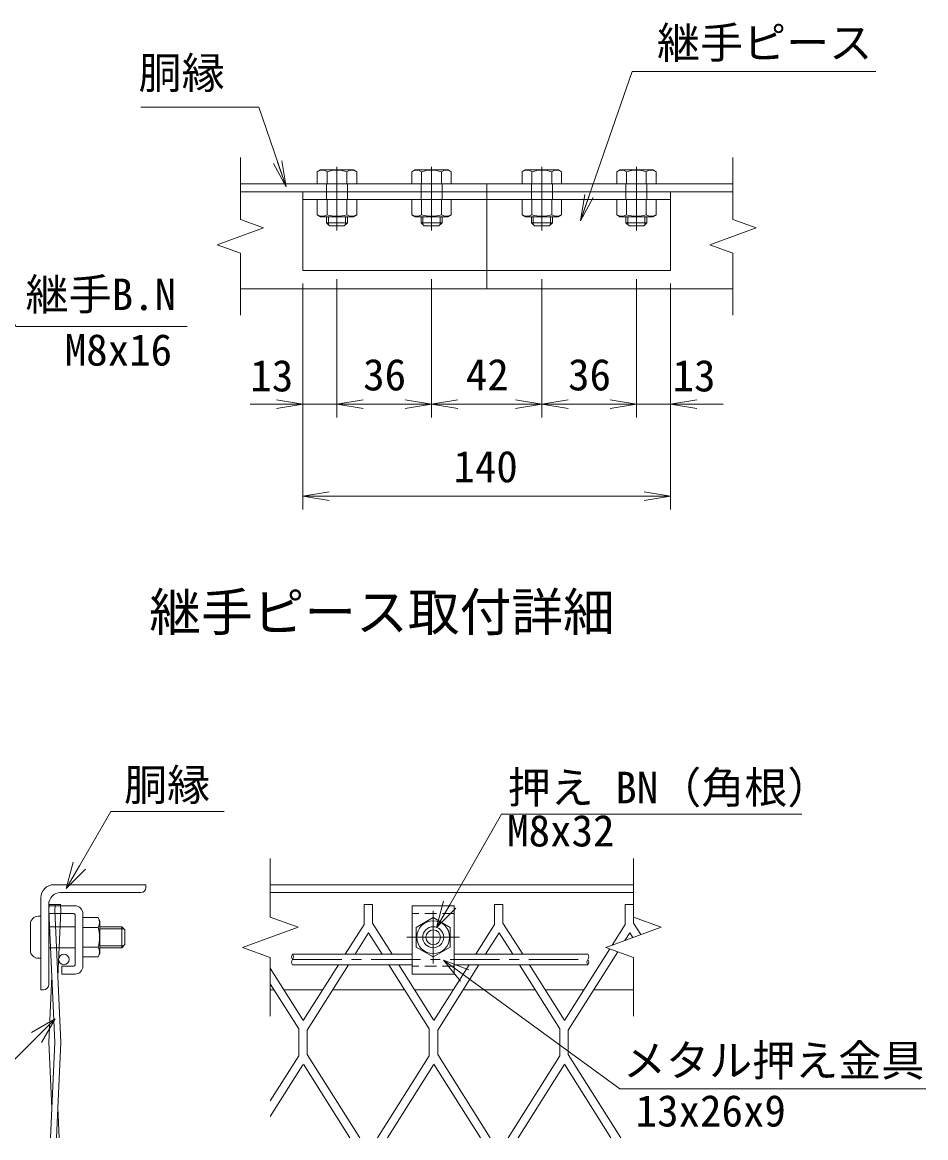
# Model space of a CAD drawing. Units: millimetres, scale not verified, with parts at other scales. Extents: x -4200 to 4200, y -2970 to 2970.
# Drawn here: x 983 to 2359, y -384 to 1314 of the extents above; entities that cross this region are included whole.
import ezdxf
from ezdxf.enums import TextEntityAlignment as Align

# ---------------------------------------------------------------- set-up
doc = ezdxf.new("R2010")
doc.units = ezdxf.units.MM
doc.header["$LTSCALE"] = 15
for name, pattern in [('CHAIN1', [8, 5, -1, 1, -1]), ('DASHED1', [1.8, 1.2, -0.6]), ('LONG_CHAIN', [21, 18, -1, 1, -1]), ('LONG_DASHED2', [13, 12, -1])]:
    doc.linetypes.add(name, pattern=pattern)
for name, color, linetype, lineweight in [('0-0_D-STR1', 1, 'Continuous', 9), ('0-1_D-BMK', 2, 'LONG_CHAIN', 9), ('0-2_D-STR-DIM', 7, 'Continuous', 9), ('0-5_0', 7, 'Continuous', 9), ('0-6_D-STR-TXT', 7, 'Continuous', 9), ('0-9_D-STR3', 3, 'Continuous', 9), ('0-C_1', 7, 'Continuous', 9), ('0-D_4筋', 1, 'Continuous', 9)]:
    doc.layers.add(name, color=color, linetype=linetype, lineweight=lineweight)
doc.layers.add('0-7_D-TTL-TXT', color=7, linetype='Continuous')
doc.styles.add('ＭＳ ゴシック', font='')
doc.styles.get('ＭＳ ゴシック').set_extended_font_data('MS Gothic')

# ---------------------------------------------------------------- blocks, each defined once
blk = doc.blocks.new('_Open')
at = {"layer": '0-5_0'}
blk.add_line((-15, 2.5), (0, 0), dxfattribs=at)
blk.add_lwpolyline([(-15, -2.5), (0, 0), (-15, 0)], dxfattribs=at)
blk = doc.blocks.new('MLeader23')
at = {"layer": '0-5_0'}
blk.add_line((1049.94, -4.77), (1069.94, 29.87), dxfattribs=at)
for points in [[(1069.94, 29.87), (1117.65, 112.51), (1283.41, 112.51), (1290.61, 112.51)], [(1079.22, 24.51), (1049.94, -4.77), (1060.66, 35.23)]]:
    blk.add_lwpolyline(points, dxfattribs=at)
blk = doc.blocks.new('MLeader24')
at = {"layer": '0-5_0'}
blk.add_line((1032.86, -203.16), (1004.58, -231.45), dxfattribs=at)
for points in [[(997, -223.87), (1032.86, -203.16), (1012.15, -239.03)], [(1004.58, -231.45), (926.32, -309.7), (652.84, -309.7), (645.64, -309.7)]]:
    blk.add_lwpolyline(points, dxfattribs=at)
blk = doc.blocks.new('MLeader25')
at = {"layer": '0-6_D-STR-TXT'}
blk.add_line((1624.31, -113.62), (1656.6, -137.23), dxfattribs=at)
for points in [[(1650.27, -145.88), (1624.31, -113.62), (1662.92, -128.58)], [(1656.6, -137.23), (1892.87, -309.98), (2351.47, -309.98), (2358.67, -309.98)]]:
    blk.add_lwpolyline(points, dxfattribs=at)
blk = doc.blocks.new('MLeader26')
at = {"layer": '0-5_0'}
blk.add_line((1614, -64.27), (1633.86, -29.55), dxfattribs=at)
for points in [[(1633.86, -29.55), (1712.96, 108.68), (2162.72, 108.68), (2169.92, 108.68)], [(1643.16, -34.88), (1614, -64.27), (1624.56, -24.23)]]:
    blk.add_lwpolyline(points, dxfattribs=at)

msp = doc.modelspace()

# ---------------------------------------------------------------- linework, layer by layer
at = {"layer": '0-0_D-STR1'}
for p, q in [((1315.16, 1068.42), (2065.16, 1068.42)), ((1315.16, 1056.42), (2065.16, 1056.42)), ((1690.16, 1068.42), (1690.16, 1056.42)), ((1690.16, 936.42), (1690.16, 908.42)), ((1315.16, 908.42), (2065.16, 908.42)), ((1360.59, 1.05), (1913.8, 1.05)), ((1041.29, -10.95), (1163.29, -10.95)), ((1360.59, -10.95), (1913.8, -10.95)), ((1011.29, -18.95), (1011.29, -158.95)), ((1023.29, -150.95), (1023.29, -28.95)), ((1015.29, -158.95), (1011.29, -158.95)), ((1366.42, -158.95), (1360.59, -158.95)), ((1440.53, -158.95), (1381.53, -158.95)), ((1565.22, -158.95), (1455.64, -158.95)), ((1639.33, -158.95), (1580.33, -158.95)), ((1764.02, -158.95), (1654.44, -158.95)), ((1838.13, -158.95), (1779.13, -158.95)), ((1913.8, -158.95), (1853.24, -158.95))]:
    msp.add_line(p, q, dxfattribs=at)
at = {"layer": '0-0_D-STR1', "color": 4, "linetype": 'LONG_DASHED2'}
msp.add_line((1690.16, 1056.42), (1690.16, 936.42), dxfattribs=at)
at = {"layer": '0-0_D-STR1'}
msp.add_lwpolyline([(1031.29, 1.05), (1171.29, 1.05), (1171.29, -2.95)], dxfattribs=at)
for centre, radius, start, end in [((1031.29, -18.95), 20, 90, 179.99957), ((1041.29, -28.95), 18, 90, 179.99954), ((1163.29, -2.95), 8, 270, 0), ((1015.29, -150.95), 8, 270, 0)]:
    msp.add_arc(centre, radius, start, end, dxfattribs=at)
at = {"layer": '0-1_D-BMK'}
for p, q in [((1462.16, 997.62), (1462.16, 1094.42)), ((1606.16, 997.62), (1606.16, 1094.42)), ((1774.16, 997.62), (1774.16, 1094.42)), ((1918.16, 997.62), (1918.16, 1094.42)), ((1608.74, -38.95), (1608.74, -118.95)), ((1648.74, -78.95), (1568.74, -78.95))]:
    msp.add_line(p, q, dxfattribs=at)
at = {"layer": '0-2_D-STR-DIM'}
for p, q in [((1315.16, 1108.42), (1315.16, 1014.07)), ((2065.16, 1108.42), (2065.16, 1014.07)), ((1350.4, 1001.25), (1315.16, 1014.07)), ((1279.92, 975.6), (1350.4, 1001.25)), ((1315.16, 962.77), (1279.92, 975.6)), ((1315.16, 962.77), (1315.16, 868.42)), ((2065.16, 962.77), (2065.16, 868.42)), ((1462.16, 923.42), (1462.16, 712.71)), ((1462.16, 923.42), (1462.16, 712.71)), ((1606.16, 923.42), (1606.16, 712.71)), ((1606.16, 923.42), (1606.16, 712.71)), ((1774.16, 923.42), (1774.16, 712.71)), ((1774.16, 923.42), (1774.16, 712.71)), ((1918.16, 923.42), (1918.16, 712.71)), ((1918.16, 923.42), (1918.16, 712.71)), ((1410.16, 916.42), (1410.16, 712.71)), ((1410.16, 916.42), (1410.16, 572.71)), ((1970.16, 916.42), (1970.16, 712.71)), ((1970.16, 916.42), (1970.16, 572.71)), ((1370.16, 732.71), (1330.16, 732.71)), ((1410.16, 732.71), (1462.16, 732.71)), ((1502.16, 732.71), (1542.16, 732.71)), ((1502.16, 732.71), (1566.16, 732.71)), ((1646.16, 732.71), (1734.16, 732.71)), ((1814.16, 732.71), (1878.16, 732.71)), ((1878.16, 732.71), (1838.16, 732.71)), ((1918.16, 732.71), (1970.16, 732.71)), ((2010.16, 732.71), (2050.16, 732.71)), ((1450.16, 592.71), (1930.16, 592.71)), ((1360.59, 41.05), (1360.59, -48.17)), ((1913.8, 41.05), (1913.8, -48.17)), ((1402.88, -63.56), (1360.59, -48.17)), ((1318.31, -94.34), (1402.88, -63.56)), ((1360.59, -109.73), (1318.31, -94.34)), ((1360.59, -109.73), (1360.59, -198.95)), ((1913.8, -109.73), (1913.8, -198.95))]:
    msp.add_line(p, q, dxfattribs=at)
for points in [[(2065.16, 962.77), (2029.92, 975.6), (2100.4, 1001.25), (2065.16, 1014.07)], [(1913.8, -109.73), (1871.51, -94.34), (1956.08, -63.56), (1913.8, -48.17)]]:
    msp.add_lwpolyline(points, dxfattribs=at)
at = {"layer": '0-5_0', "color": 4}
msp.add_line((1023.29, -28.95), (1041.69, -28.95), dxfattribs=at)
at = {"layer": '0-5_0', "color": 3}
for p, q in [((1023.29, -38.95), (1023.75, -28.95)), ((1032.49, -38.95), (1032.95, -28.95)), ((1041.69, -38.95), (1041.23, -28.95)), ((1023.29, -38.95), (1032.49, -238.95)), ((1032.49, -38.95), (1041.69, -238.95)), ((1041.69, -38.95), (1037.09, -138.95)), ((1027.89, -138.95), (1023.29, -238.95)), ((1027.89, -338.95), (1023.29, -238.95)), ((1025.81, -384.22), (1032.49, -238.95)), ((1035.01, -384.22), (1041.69, -238.95)), ((1039.18, -384.22), (1037.09, -338.95))]:
    msp.add_line(p, q, dxfattribs=at)
msp.add_circle((1046.3, -112.74), 8, dxfattribs=at)
at = {"layer": '0-5_0'}
for centre, start, end in [((1399.48, -108.95), 141.28128, 218.71872), ((1399.48, -116.95), 141.28128, 218.71872), ((1389.5, -108.95), 321.28128, 38.71872), ((1849.13, -116.95), 141.28128, 218.71872), ((1839.15, -108.95), 321.28128, 38.71872), ((1839.15, -116.95), 321.28128, 38.71872)]:
    msp.add_arc(centre, 6.39, start, end, dxfattribs=at)
at = {"layer": '0-6_D-STR-TXT'}
for points in [[(2282.92, 1239.73), (1911.69, 1239.73), (1833.69, 1014.05)], [(1163.65, 1184.99), (1343.26, 1184.99), (1384.13, 1065.55)], [(1234.26, 851.39), (973.27, 851.39), (905.07, 1009.32)]]:
    msp.add_lwpolyline(points, dxfattribs=at)
at = {"layer": '0-9_D-STR3'}
for p, q in [((1436.96, 1089.62), (1432.14, 1086.84)), ((1487.36, 1089.62), (1436.96, 1089.62)), ((1487.36, 1089.62), (1492.18, 1086.84)), ((1580.96, 1089.62), (1576.14, 1086.84)), ((1631.36, 1089.62), (1580.96, 1089.62)), ((1631.36, 1089.62), (1636.18, 1086.84)), ((1748.96, 1089.62), (1744.14, 1086.84)), ((1799.36, 1089.62), (1748.96, 1089.62)), ((1799.36, 1089.62), (1804.18, 1086.84)), ((1892.96, 1089.62), (1888.14, 1086.84)), ((1943.36, 1089.62), (1892.96, 1089.62)), ((1943.36, 1089.62), (1948.18, 1086.84)), ((1432.14, 1068.42), (1432.14, 1086.84)), ((1447.15, 1068.42), (1447.15, 1086.84)), ((1477.17, 1068.42), (1477.17, 1086.84)), ((1492.18, 1068.42), (1492.18, 1086.84)), ((1576.14, 1068.42), (1576.14, 1086.84)), ((1591.15, 1068.42), (1591.15, 1086.84)), ((1621.17, 1068.42), (1621.17, 1086.84)), ((1636.18, 1068.42), (1636.18, 1086.84)), ((1744.14, 1068.42), (1744.14, 1086.84)), ((1759.15, 1068.42), (1759.15, 1086.84)), ((1789.17, 1068.42), (1789.17, 1086.84)), ((1804.18, 1068.42), (1804.18, 1086.84)), ((1888.14, 1068.42), (1888.14, 1086.84)), ((1903.15, 1068.42), (1903.15, 1086.84)), ((1933.17, 1068.42), (1933.17, 1086.84)), ((1948.18, 1068.42), (1948.18, 1086.84)), ((1410.16, 1056.42), (1410.16, 936.42)), ((1410.16, 1056.42), (1970.16, 1056.42)), ((1492.18, 1068.42), (1432.14, 1068.42)), ((1446.16, 1068.42), (1446.16, 1044.42)), ((1478.16, 1068.42), (1478.16, 1044.42)), ((1636.18, 1068.42), (1576.14, 1068.42)), ((1590.16, 1068.42), (1590.16, 1044.42)), ((1622.16, 1068.42), (1622.16, 1044.42)), ((1804.18, 1068.42), (1744.14, 1068.42)), ((1758.16, 1068.42), (1758.16, 1044.42)), ((1790.16, 1068.42), (1790.16, 1044.42)), ((1948.18, 1068.42), (1888.14, 1068.42)), ((1902.16, 1068.42), (1902.16, 1044.42)), ((1934.16, 1068.42), (1934.16, 1044.42)), ((1970.16, 1056.42), (1970.16, 936.42)), ((1410.16, 1044.42), (1970.16, 1044.42)), ((1432.14, 1044.42), (1432.14, 1021.32)), ((1432.14, 1044.42), (1492.18, 1044.42)), ((1447.15, 1044.42), (1447.15, 1021.32)), ((1477.17, 1044.42), (1477.17, 1021.32)), ((1492.18, 1044.42), (1492.18, 1021.32)), ((1576.14, 1044.42), (1576.14, 1021.32)), ((1576.14, 1044.42), (1636.18, 1044.42)), ((1591.15, 1044.42), (1591.15, 1021.32)), ((1621.17, 1044.42), (1621.17, 1021.32)), ((1636.18, 1044.42), (1636.18, 1021.32)), ((1744.14, 1044.42), (1744.14, 1021.32)), ((1744.14, 1044.42), (1804.18, 1044.42)), ((1759.15, 1044.42), (1759.15, 1021.32)), ((1789.17, 1044.42), (1789.17, 1021.32)), ((1804.18, 1044.42), (1804.18, 1021.32)), ((1888.14, 1044.42), (1888.14, 1021.32)), ((1888.14, 1044.42), (1948.18, 1044.42)), ((1903.15, 1044.42), (1903.15, 1021.32)), ((1933.17, 1044.42), (1933.17, 1021.32)), ((1948.18, 1044.42), (1948.18, 1021.32)), ((1432.14, 1021.32), (1437.16, 1018.42)), ((1492.18, 1021.32), (1487.16, 1018.42)), ((1576.14, 1021.32), (1581.16, 1018.42)), ((1636.18, 1021.32), (1631.16, 1018.42)), ((1744.14, 1021.32), (1749.16, 1018.42)), ((1804.18, 1021.32), (1799.16, 1018.42)), ((1888.14, 1021.32), (1893.16, 1018.42)), ((1948.18, 1021.32), (1943.16, 1018.42)), ((1437.16, 1018.42), (1487.16, 1018.42)), ((1446.16, 1018.42), (1446.16, 1009.22)), ((1446.16, 1009.22), (1450.96, 1004.42)), ((1478.16, 1009.22), (1446.16, 1009.22)), ((1449.16, 1018.42), (1449.16, 1006.22)), ((1473.36, 1004.42), (1450.96, 1004.42)), ((1478.16, 1009.22), (1473.36, 1004.42)), ((1475.16, 1018.42), (1475.16, 1006.22)), ((1478.16, 1018.42), (1478.16, 1009.22)), ((1581.16, 1018.42), (1631.16, 1018.42)), ((1590.16, 1018.42), (1590.16, 1009.22)), ((1590.16, 1009.22), (1594.96, 1004.42)), ((1622.16, 1009.22), (1590.16, 1009.22)), ((1593.16, 1018.42), (1593.16, 1006.22)), ((1617.36, 1004.42), (1594.96, 1004.42)), ((1622.16, 1009.22), (1617.36, 1004.42)), ((1619.16, 1018.42), (1619.16, 1006.22)), ((1622.16, 1018.42), (1622.16, 1009.22)), ((1749.16, 1018.42), (1799.16, 1018.42)), ((1758.16, 1018.42), (1758.16, 1009.22)), ((1758.16, 1009.22), (1762.96, 1004.42)), ((1790.16, 1009.22), (1758.16, 1009.22)), ((1761.16, 1018.42), (1761.16, 1006.22)), ((1785.36, 1004.42), (1762.96, 1004.42)), ((1790.16, 1009.22), (1785.36, 1004.42)), ((1787.16, 1018.42), (1787.16, 1006.22)), ((1790.16, 1018.42), (1790.16, 1009.22)), ((1893.16, 1018.42), (1943.16, 1018.42)), ((1902.16, 1018.42), (1902.16, 1009.22)), ((1902.16, 1009.22), (1906.96, 1004.42)), ((1934.16, 1009.22), (1902.16, 1009.22)), ((1905.16, 1018.42), (1905.16, 1006.22)), ((1929.36, 1004.42), (1906.96, 1004.42)), ((1934.16, 1009.22), (1929.36, 1004.42)), ((1931.16, 1018.42), (1931.16, 1006.22)), ((1934.16, 1018.42), (1934.16, 1009.22)), ((1410.16, 936.42), (1970.16, 936.42)), ((1063.29, -30.95), (1023.29, -30.95)), ((1023.29, -30.95), (1023.29, -42.95)), ((1576.74, -134.95), (1576.74, -30.95)), ((1007.29, -46.95), (1011.29, -46.95)), ((1061.29, -42.95), (1023.29, -42.95)), ((1063.29, -120.95), (1063.29, -44.95)), ((1075.29, -122.95), (1075.29, -42.95)), ((1075.29, -48.93), (1098.39, -48.93)), ((1075.29, -48.93), (1075.29, -108.97)), ((1098.39, -48.93), (1101.29, -53.95)), ((1608.74, -48.93), (1582.74, -63.94)), ((1634.74, -63.94), (1608.74, -48.93)), ((995.29, -98.95), (995.29, -58.95)), ((1063.29, -62.95), (1023.29, -62.95)), ((1075.29, -63.94), (1098.39, -63.94)), ((1101.29, -53.95), (1101.29, -103.95)), ((1101.29, -62.95), (1134.49, -62.95)), ((1101.29, -65.95), (1137.49, -65.95)), ((1139.29, -90.15), (1139.29, -67.75)), ((1582.74, -63.94), (1582.74, -93.96)), ((1634.74, -93.96), (1634.74, -63.94)), ((1063.29, -94.95), (1023.29, -94.95)), ((1075.29, -93.96), (1098.39, -93.96)), ((1101.29, -91.95), (1137.49, -91.95)), ((1101.29, -94.95), (1134.49, -94.95)), ((1134.49, -94.95), (1139.29, -90.15)), ((1582.74, -93.96), (1608.74, -108.97)), ((1608.74, -108.97), (1634.74, -93.96)), ((1007.29, -110.95), (1011.29, -110.95)), ((1075.29, -108.97), (1098.39, -108.97)), ((1098.39, -108.97), (1101.29, -103.95)), ((1061.29, -122.95), (1043.29, -122.95)), ((1043.29, -122.95), (1043.29, -134.95)), ((1063.29, -134.95), (1043.29, -134.95)), ((1640.74, -134.95), (1576.74, -134.95))]:
    msp.add_line(p, q, dxfattribs=at)
at = {"layer": '0-9_D-STR3', "linetype": 'DASHED1'}
for p, q in [((1640.74, -42.95), (1576.74, -42.95)), ((1640.74, -122.95), (1576.74, -122.95))]:
    msp.add_line(p, q, dxfattribs=at)
at = {"layer": '0-9_D-STR3'}
for points in [[(1640.74, -134.95), (1640.74, -30.95), (1576.74, -30.95)], [(1134.49, -94.95), (1134.49, -62.95), (1139.29, -67.75)]]:
    msp.add_lwpolyline(points, dxfattribs=at)
for radius in [25, 16, 11.2]:
    msp.add_circle((1608.74, -78.95), radius, dxfattribs=at)
for centre, radius, start, end in [((1439.64, 1075.87), 13.29, 55.61585, 124.38415), ((1462.16, 1039.48), 49.68, 72.4121, 107.5879), ((1484.68, 1075.87), 13.29, 55.61585, 124.38415), ((1583.64, 1075.87), 13.29, 55.61585, 124.38415), ((1606.16, 1039.48), 49.68, 72.4121, 107.5879), ((1628.68, 1075.87), 13.29, 55.61585, 124.38415), ((1751.64, 1075.87), 13.29, 55.61585, 124.38415), ((1774.16, 1039.48), 49.68, 72.4121, 107.5879), ((1796.68, 1075.87), 13.29, 55.61585, 124.38415), ((1895.64, 1075.87), 13.29, 55.61585, 124.38415), ((1918.16, 1039.48), 49.68, 72.4121, 107.5879), ((1940.68, 1075.87), 13.29, 55.61585, 124.38415), ((1439.64, 1032.29), 13.29, 235.61585, 304.38416), ((1462.16, 1068.68), 49.68, 252.4121, 287.5879), ((1484.68, 1032.29), 13.29, 235.61586, 304.38414), ((1583.64, 1032.29), 13.29, 235.61585, 304.38416), ((1606.16, 1068.68), 49.68, 252.4121, 287.5879), ((1628.68, 1032.29), 13.29, 235.61586, 304.38414), ((1751.64, 1032.29), 13.29, 235.61585, 304.38416), ((1774.16, 1068.68), 49.68, 252.4121, 287.5879), ((1796.68, 1032.29), 13.29, 235.61586, 304.38414), ((1895.64, 1032.29), 13.29, 235.61585, 304.38416), ((1918.16, 1068.68), 49.68, 252.4121, 287.5879), ((1940.68, 1032.29), 13.29, 235.61586, 304.38414), ((1063.29, -42.95), 12, 360, 90), ((1007.29, -58.95), 12, 90, 180), ((1061.29, -44.95), 2, 360, 90), ((1087.43, -56.44), 13.29, 325.61584, 34.38415), ((1051.04, -78.95), 49.68, 342.4121, 17.5879), ((1007.29, -98.95), 12, 180, 270), ((1087.43, -101.47), 13.29, 325.61586, 34.38414), ((1061.29, -120.95), 2, 270, 360), ((1063.29, -122.95), 12, 270, 360)]:
    msp.add_arc(centre, radius, start, end, dxfattribs=at)
at = {"layer": '0-C_1'}
for p, q in [((1503.4, -28.95), (1503.4, -59.41)), ((1503.4, -28.95), (1516.2, -28.95)), ((1516.2, -28.95), (1516.2, -57.44)), ((1702.2, -28.95), (1702.2, -59.41)), ((1702.2, -28.95), (1715, -28.95)), ((1715, -28.95), (1715, -57.44)), ((1901, -28.95), (1901, -59.41)), ((1901, -28.95), (1913.8, -28.95)), ((1913.8, -28.95), (1913.8, -57.44)), ((1503.4, -59.41), (1474.64, -104.95)), ((1546.21, -104.95), (1516.2, -57.44)), ((1702.2, -59.41), (1673.44, -104.95)), ((1745.01, -104.95), (1715, -57.44)), ((1901, -59.41), (1881.15, -90.83)), ((1924.85, -74.93), (1913.8, -57.44)), ((1510.42, -72.22), (1489.75, -104.95)), ((1531.1, -104.95), (1510.42, -72.22)), ((1709.22, -72.22), (1688.55, -104.95)), ((1729.9, -104.95), (1709.22, -72.22)), ((1908.02, -72.22), (1900.77, -83.69)), ((1912.56, -79.4), (1908.02, -72.22)), ((1877.55, -96.54), (1808.56, -205.78)), ((1889.84, -101.01), (1814.4, -220.46)), ((1410.4, -204.64), (1360.59, -125.81)), ((1464.53, -120.95), (1410.96, -205.78)), ((1479.64, -120.95), (1416.8, -220.46)), ((1602.8, -218.43), (1541.21, -120.95)), ((1609.2, -204.64), (1556.32, -120.95)), ((1663.33, -120.95), (1609.76, -205.78)), ((1678.44, -120.95), (1615.6, -220.46)), ((1801.6, -218.43), (1740.01, -120.95)), ((1808, -204.64), (1755.12, -120.95)), ((1404, -218.43), (1360.59, -149.73)), ((1404, -218.43), (1404, -259.47)), ((1416.8, -220.46), (1416.8, -257.44)), ((1602.8, -218.43), (1602.8, -259.47)), ((1615.6, -220.46), (1615.6, -257.44)), ((1801.6, -218.43), (1801.6, -259.47)), ((1814.4, -220.46), (1814.4, -257.44)), ((1360.59, -328.17), (1404, -259.47)), ((1416.8, -257.44), (1496.89, -384.22)), ((1523.99, -384.22), (1602.8, -259.47)), ((1615.6, -257.44), (1695.69, -384.22)), ((1722.79, -384.22), (1801.6, -259.47)), ((1814.4, -257.44), (1894.49, -384.22)), ((1360.59, -352.09), (1410.4, -273.26)), ((1410.97, -272.13), (1481.78, -384.22)), ((1539.1, -384.22), (1609.2, -273.26)), ((1609.77, -272.13), (1680.58, -384.22)), ((1737.9, -384.22), (1808, -273.26)), ((1808.57, -272.13), (1879.38, -384.22))]:
    msp.add_line(p, q, dxfattribs=at)
at = {"layer": '0-D_4筋'}
for p, q in [((1394.49, -104.95), (1576.74, -104.95)), ((1640.74, -104.95), (1844.14, -104.95)), ((1394.49, -120.95), (1576.74, -120.95)), ((1640.74, -120.95), (1844.14, -120.95))]:
    msp.add_line(p, q, dxfattribs=at)
at = {"layer": '0-D_4筋', "color": 2, "linetype": 'CHAIN1'}
msp.add_line((1394.49, -112.95), (1844.14, -112.95), dxfattribs=at)

# ---------------------------------------------------------------- block references
at = {"layer": '0-2_D-STR-DIM', "xscale": 2.666667, "yscale": 2.666667}
for p in [(1410.16, 732.71), (1606.16, 732.71), (1774.16, 732.71), (1918.16, 732.71), (1918.16, 732.71), (1970.16, 592.71)]:
    msp.add_blockref('_Open', p, dxfattribs=at)
at = {"layer": '0-2_D-STR-DIM', "xscale": 2.666667, "yscale": 2.666667, "rotation": 180}
for p in [(1462.16, 732.71), (1462.16, 732.71), (1606.16, 732.71), (1774.16, 732.71), (1970.16, 732.71), (1410.16, 592.71)]:
    msp.add_blockref('_Open', p, dxfattribs=at)
at = {"layer": '0-5_0'}
for name in ['MLeader23', 'MLeader26', 'MLeader24']:
    msp.add_blockref(name, (0, 0), dxfattribs=at)
at = {"layer": '0-6_D-STR-TXT', "xscale": 2.666667, "yscale": 2.666667}
for p, rotation in [((1384.78, 1063.65), 288.89188), ((1833.04, 1012.16), 250.93299)]:
    msp.add_blockref('_Open', p, dxfattribs=dict(at, rotation=rotation))
at = {"layer": '0-6_D-STR-TXT'}
msp.add_blockref('MLeader25', (0, 0), dxfattribs=at)

# ---------------------------------------------------------------- texts
at = {"layer": '0-2_D-STR-DIM', "style": 'ＭＳ ゴシック'}
for s, p in [('13', (1330.25, 737.9)), ('36', (1502.06, 739.46)), ('42', (1658.44, 739.46)), ('36', (1814.06, 739.46)), ('13', (1973.17, 737.9)), ('140', (1639.51, 599.46))]:
    msp.add_text(s, height=48.06, dxfattribs=at).set_placement(p, align=Align.BOTTOM_LEFT)
at = {"layer": '0-6_D-STR-TXT', "style": 'ＭＳ ゴシック'}
for s, p in [('継手ピース', (1949.48, 1244.95)), ('胴縁', (1160.1, 1198.98)), ('継手B.N', (987.98, 861.72)), ('M8x16', (1047.61, 777.23)), ('胴縁', (1137.96, 114.73)), ('押え BN（角根）', (1722.17, 110.6)), ('M8x32', (1721.32, 44.91)), ('メタル押え金具', (1897.79, -305.01)), ('13x26x9', (1916.98, -381.64))]:
    msp.add_text(s, height=48.06, dxfattribs=at).set_placement(p, align=Align.BOTTOM_LEFT)
at = {"layer": '0-7_D-TTL-TXT', "style": 'ＭＳ ゴシック'}
msp.add_text('継手ピース取付詳細', height=57.73, dxfattribs=at).set_placement((1176.36, 370.1), align=Align.BOTTOM_LEFT)

doc.saveas('drawing.dxf')
